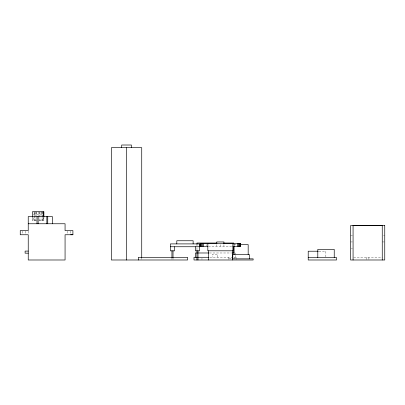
<?xml version="1.0" encoding="UTF-8"?>
<svg xmlns="http://www.w3.org/2000/svg" width="405" height="405" viewBox="0 0 405 405"><rect width="100%" height="100%" fill="white"/><g stroke="black" fill="none" stroke-linecap="round" stroke-linejoin="round"><path stroke-width="0.3" stroke-dasharray="2.02 1.52" d="M33.19 214.523L43.107 214.523M36.668 220.806L32.42 220.806L32.42 217.774M39.184 220.806L43.877 220.806L43.877 217.774M350.573 235.437L352.446 235.437M383.505 235.437L384.75 235.437M350.573 241.947L352.446 241.947M382.254 241.947L384.75 241.947M234.034 244.605L236.495 244.605M208.428 246.291L231.64 246.291M351.201 248.432L352.446 248.432M318.922 251.216L325.858 251.216L325.858 256.866M209.441 252.983L231.619 252.983M209.729 257.286L236.783 257.286L236.783 259.448M353.676 257.494L382.254 257.494M229.068 258.846L231.549 258.846M368.909 257.494L368.909 259.367M366.414 257.494L366.414 259.99M235.371 252.983L235.371 254.826M235.371 255.444L235.371 257.286M234.353 257.286L234.353 258.365M234.11 243.628L234.11 245.759M228.825 257.286L228.825 259.99M223.935 244.691L223.935 246.291M220.345 244.691L220.345 246.291M217.844 257.286L217.844 254.416L212.276 254.416L212.276 257.286M216.761 244.691L216.761 246.291M206.58 244.691L206.58 245.759M201.963 258.365L201.963 259.448M196.977 244.271L196.977 249.87M173.021 258.157L173.021 259.377M171.943 258.157L171.943 259.377M141.73 258.096L141.73 259.357M70.733 231.184L70.733 234.146M67.645 231.184L67.645 234.738M43.679 217.662L43.679 220.806M43.107 217.662L43.107 220.806M42.196 211.719L42.196 220.806M42.14 211.719L42.14 220.806M41.3 211.719L41.3 214.523M41.011 211.719L41.011 220.806M39.629 211.719L39.629 220.806M39.584 212.326L39.584 216.584M38.146 211.719L38.146 215.779M36.713 212.326L36.713 215.369M36.668 211.719L36.668 215.779M35.286 211.719L35.286 220.806M34.997 212.843L34.997 214.523M34.157 212.326L34.157 220.806M34.101 211.719L34.101 220.806M33.19 217.662L33.19 220.806M32.618 217.662L32.618 220.806M28.234 231.189L28.234 234.156M25.51 231.184L25.51 234.738M22.422 231.184L22.422 234.146"/><path stroke-width="0.61" d="M70.733 234.738L72.905 234.718M28.234 223.757L65.068 223.757L65.068 230.597L72.905 230.597L72.905 234.753L65.068 234.753L65.068 259.99L28.234 259.99L28.234 234.753L20.25 234.753L20.25 230.597L28.234 230.597L28.234 216.584L52.387 216.584L52.387 223.757M353.069 225.575L382.254 225.575M216.918 243.025L196.977 243.025L196.977 244.271M223.778 243.025L233.751 243.025L233.751 244.271M240.18 244.605L248.174 244.605L248.174 254.583M207.816 246.291L200.04 246.291L200.04 243.628L240.651 243.628L240.646 246.291L232.88 246.291M170.414 246.746L199.518 246.746M28.234 251.09L25.11 251.09L25.11 253.171L28.234 253.171M318.295 251.216L308.21 251.216L308.21 259.99L336.499 259.99L336.499 257.494L308.21 257.494M208.818 252.983L195.377 252.983L195.377 257.286M232.247 252.983L234.12 252.983M208.499 257.286L194.005 257.286L194.005 259.99L253.14 259.99L253.14 258.846L232.789 258.846L232.789 254.583L249.419 254.583L249.419 258.846M382.254 259.99L382.254 225.565L353.069 225.565L353.069 259.99M334.236 257.494L334.236 249.409L317.793 249.409L317.793 257.494M240.378 243.628L240.393 246.291M239.892 243.628L239.892 246.291M239.173 243.628L239.173 246.291M238.297 243.628L238.297 246.291M237.315 243.628L237.315 246.291M234.034 245.855L234.034 254.583M233.751 246.139L233.751 252.983M232.89 243.628L232.88 250.801L207.816 250.801L207.841 243.628M232.348 250.801L232.348 259.99M223.935 243.628L223.935 241.967L216.761 241.967L216.761 243.628M208.696 250.801L208.696 259.99M203.381 243.628L203.381 246.291M202.399 243.628L202.399 246.291M201.518 243.628L201.518 246.291M200.804 243.628L200.804 246.291M200.298 243.628L200.298 246.291M197.989 250.842L197.989 259.99M196.977 250.493L196.906 259.99M195.382 246.746L195.382 250.842L199.518 250.842L199.518 243.901L170.414 243.901L170.414 250.842L174.55 250.842L174.55 246.746M193.124 243.901L193.124 240.757L176.808 240.757L176.808 243.901M173.021 250.842L173.021 257.55M171.943 250.842L171.943 257.55M141.73 257.464L141.73 147.693L111.38 147.693L111.38 259.99L187.586 259.99L187.586 257.347L138.343 257.347L138.343 259.99M131.412 147.693L131.412 145.01L121.703 145.01L121.703 147.693M126.557 147.693L126.557 259.99M47.739 216.584L47.739 223.757M46.864 216.584L46.864 223.757M43.877 217.171L43.877 211.719L32.42 211.719L32.42 217.171M43.679 211.719L43.679 217.034M38.146 216.584L38.146 223.757M36.987 216.584L36.987 223.757M384.75 225.565L350.573 225.565L350.573 259.99L384.75 259.99L384.75 225.565"/></g></svg>
